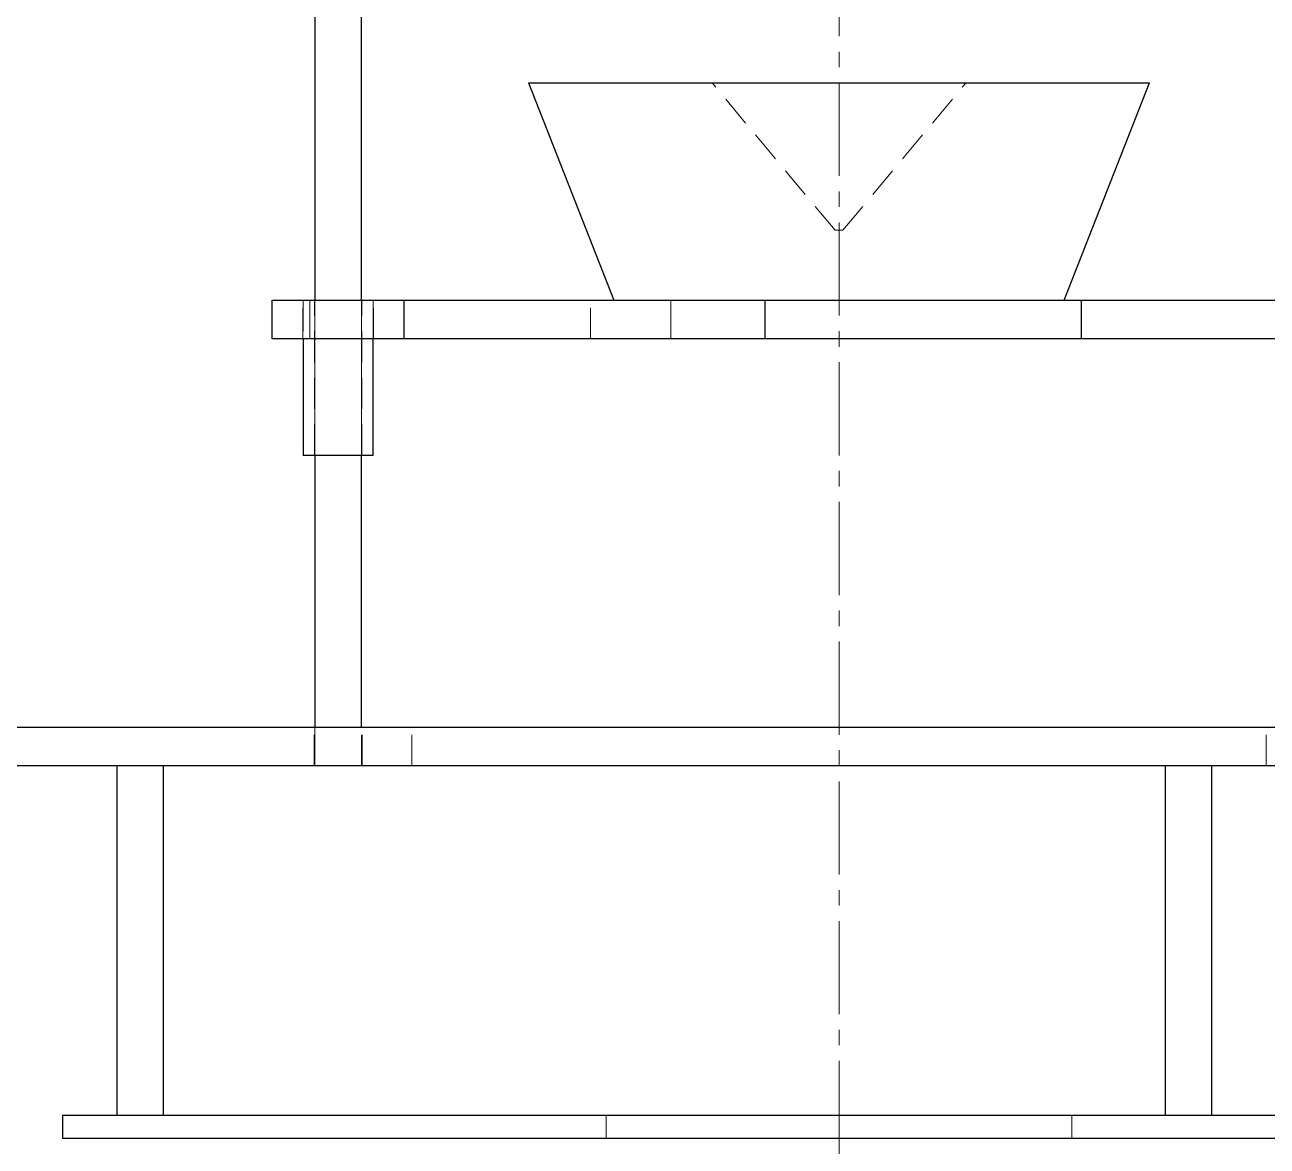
# Model space of a CAD drawing. Header units: millimetres. Extents: x 7 to 631, y -50 to 413.
# Drawn here: x 97.6 to 177.6, y 85.5 to 157.7 of the extents above; entities that cross this region are included whole.
import ezdxf

# ---------------------------------------------------------------- set-up
doc = ezdxf.new("R2010")
doc.units = ezdxf.units.MM
doc.linetypes.add('CENTER_STD', pattern=[9, 6, -1, 1, -1])
doc.linetypes.add('DASHED_STD', pattern=[3, 2, -1])
for name, color, linetype, lineweight in [('CENTER', 7, 'CENTER_STD', 13), ('HIDDEN', 7, 'DASHED_STD', 13), ('VISIBLE', 7, 'Continuous', 30)]:
    doc.layers.add(name, color=color, linetype=linetype, lineweight=lineweight)

msp = doc.modelspace()

# ---------------------------------------------------------------- linework, layer by layer
at = {"layer": 'CENTER'}
for p, q in [((150, -50), (150, 270)), ((74, 110), (226, 110))]:
    msp.add_line(p, q, dxfattribs=at)
at = {"layer": 'HIDDEN'}
for points in [[(116.25, 214), (116.25, 110)], [(119.25, 110), (119.25, 214)], [(170, 154), (169.49856, 154), (168.019375, 154), (165.63663, 154), (162.469795, 154), (158.677675, 154), (154.45042, 154), (150, 154), (145.54958, 154), (141.322325, 154), (137.530205, 154), (134.36337, 154), (131.980625, 154), (130.50144, 154), (130, 154)], [(149.75, 144.5), (141.82344, 154)], [(141.82344, 154), (142.02844, 154), (142.63317, 154), (143.607305, 154), (144.901995, 154), (146.45232, 154), (148.180545, 154), (150, 154), (151.819455, 154), (153.54768, 154), (155.098005, 154), (156.392695, 154), (157.36683, 154), (157.97156, 154), (158.17656, 154)], [(158.17656, 154), (157.97156, 154), (157.36683, 154), (156.392695, 154), (155.098005, 154), (153.54768, 154), (151.819455, 154), (150, 154), (148.180545, 154), (146.45232, 154), (144.901995, 154), (143.607305, 154), (142.63317, 154), (142.02844, 154), (141.82344, 154)], [(150.25, 144.5), (158.176565, 154)], [(149.75, 144.5), (149.75627, 144.5), (149.77476, 144.5), (149.80454, 144.5), (149.84413, 144.5), (149.89153, 144.5), (149.94437, 144.5), (150, 144.5), (150.05563, 144.5), (150.10847, 144.5), (150.15587, 144.5), (150.19546, 144.5), (150.22524, 144.5), (150.24373, 144.5), (150.25, 144.5)], [(150.25, 144.5), (150.24373, 144.5), (150.22524, 144.5), (150.19546, 144.5), (150.15587, 144.5), (150.10847, 144.5), (150.05563, 144.5), (150, 144.5), (149.94437, 144.5), (149.89153, 144.5), (149.84413, 144.5), (149.80454, 144.5), (149.77476, 144.5), (149.75627, 144.5), (149.75, 144.5)], [(115.924365, 140), (115.621715, 140), (115.332845, 140), (115.05962, 140), (114.80382, 140), (114.56709, 140), (114.350965, 140), (114.15685, 140), (113.986, 140), (113.839515, 140), (113.71835, 140), (113.62329, 140), (113.554945, 140), (113.51376, 140), (113.5, 140)], [(122, 140), (121.893445, 140), (121.57912, 140), (121.072785, 140), (120.39983, 140), (119.594005, 140), (118.695715, 140), (117.75, 140), (116.804285, 140), (115.905995, 140), (115.10017, 140), (114.427215, 140), (113.92088, 140), (113.606555, 140), (113.5, 140)], [(113.5, 140), (113.51376, 140), (113.554945, 140), (113.62329, 140), (113.71835, 140), (113.839515, 140), (113.986, 140), (114.15685, 140), (114.350965, 140), (114.56709, 140), (114.80382, 140), (115.05962, 140), (115.332845, 140), (115.621715, 140), (115.924365, 140)], [(113.5, 137.5), (113.5, 140)], [(115.475, 137.5), (115.475, 140)], [(115.475, 140), (115.53204, 140), (115.700295, 140), (115.971335, 140), (116.33156, 140), (116.762915, 140), (117.243765, 140), (117.75, 140), (118.256235, 140), (118.737085, 140), (119.16844, 140), (119.528665, 140), (119.799705, 140), (119.96796, 140), (120.025, 140)], [(120.025, 140), (119.96796, 140), (119.799705, 140), (119.528665, 140), (119.16844, 140), (118.737085, 140), (118.256235, 140), (117.75, 140), (117.243765, 140), (116.762915, 140), (116.33156, 140), (115.971335, 140), (115.700295, 140), (115.53204, 140), (115.475, 140)], [(115.475, 140), (115.53204, 140), (115.700295, 140), (115.971335, 140), (116.33156, 140), (116.762915, 140), (117.243765, 140), (117.75, 140), (118.256235, 140), (118.737085, 140), (119.16844, 140), (119.528665, 140), (119.799705, 140), (119.96796, 140), (120.025, 140)], [(120.025, 140), (119.96796, 140), (119.799705, 140), (119.528665, 140), (119.16844, 140), (118.737085, 140), (118.256235, 140), (117.75, 140), (117.243765, 140), (116.762915, 140), (116.33156, 140), (115.971335, 140), (115.700295, 140), (115.53204, 140), (115.475, 140)], [(115.475, 137.5), (115.475, 140)], [(115.5, 140), (115.55641, 140), (115.72282, 140), (115.99088, 140), (116.34715, 140), (116.77376, 140), (117.24933, 140), (117.75, 140), (118.25067, 140), (118.72624, 140), (119.15285, 140), (119.50912, 140), (119.77718, 140), (119.94359, 140), (120, 140)], [(120, 140), (119.94359, 140), (119.77718, 140), (119.50912, 140), (119.15285, 140), (118.72624, 140), (118.25067, 140), (117.75, 140), (117.24933, 140), (116.77376, 140), (116.34715, 140), (115.99088, 140), (115.72282, 140), (115.55641, 140), (115.5, 140)], [(115.5, 140), (115.5, 130)], [(115.5, 140), (115.55641, 140), (115.72282, 140), (115.99088, 140), (116.34715, 140), (116.77376, 140), (117.24933, 140), (117.75, 140), (118.25067, 140), (118.72624, 140), (119.15285, 140), (119.50912, 140), (119.77718, 140), (119.94359, 140), (120, 140)], [(120, 140), (119.94359, 140), (119.77718, 140), (119.50912, 140), (119.15285, 140), (118.72624, 140), (118.25067, 140), (117.75, 140), (117.24933, 140), (116.77376, 140), (116.34715, 140), (115.99088, 140), (115.72282, 140), (115.55641, 140), (115.5, 140)], [(115.5, 140), (115.5, 137.5)], [(115.924365, 137.5), (115.924365, 140)], [(139.162665, 140), (115.924365, 140)], [(115.924365, 140), (139.162665, 140)], [(115.924365, 140), (115.924365, 137.5)], [(116.225, 130), (116.225, 140)], [(116.225, 140), (116.263235, 140), (116.37602, 140), (116.557705, 140), (116.79918, 140), (117.088325, 140), (117.410655, 140), (117.75, 140), (118.089345, 140), (118.411675, 140), (118.70082, 140), (118.942295, 140), (119.12398, 140), (119.236765, 140), (119.275, 140)], [(119.275, 140), (119.236765, 140), (119.12398, 140), (118.942295, 140), (118.70082, 140), (118.411675, 140), (118.089345, 140), (117.75, 140), (117.410655, 140), (117.088325, 140), (116.79918, 140), (116.557705, 140), (116.37602, 140), (116.263235, 140), (116.225, 140)], [(116.225, 130), (116.225, 140)], [(116.225, 140), (116.263235, 140), (116.37602, 140), (116.557705, 140), (116.79918, 140), (117.088325, 140), (117.410655, 140), (117.75, 140), (118.089345, 140), (118.411675, 140), (118.70082, 140), (118.942295, 140), (119.12398, 140), (119.236765, 140), (119.275, 140)], [(119.275, 140), (119.236765, 140), (119.12398, 140), (118.942295, 140), (118.70082, 140), (118.411675, 140), (118.089345, 140), (117.75, 140), (117.410655, 140), (117.088325, 140), (116.79918, 140), (116.557705, 140), (116.37602, 140), (116.263235, 140), (116.225, 140)], [(116.25, 140), (116.25, 130)], [(119.25, 130), (119.25, 140)], [(119.275, 130), (119.275, 140)], [(119.275, 130), (119.275, 140)], [(120, 130), (120, 140)], [(120, 137.5), (120, 140)], [(120.025, 137.5), (120.025, 140)], [(120.025, 137.5), (120.025, 140)], [(121.986545, 140), (121.986545, 137.5)], [(122, 140), (121.99993, 140), (121.999725, 140), (121.99938, 140), (121.9989, 140), (121.998285, 140), (121.99753, 140), (121.996635, 140), (121.995605, 140), (121.99444, 140), (121.993135, 140), (121.99169, 140), (121.990115, 140), (121.9884, 140), (121.986545, 140)], [(121.986545, 140), (122, 140)], [(145.22484, 140), (121.986545, 140)], [(121.986545, 140), (121.9884, 140), (121.990115, 140), (121.99169, 140), (121.993135, 140), (121.99444, 140), (121.995605, 140), (121.996635, 140), (121.99753, 140), (121.998285, 140), (121.9989, 140), (121.99938, 140), (121.999725, 140), (121.99993, 140), (122, 140)], [(121.986545, 137.5), (121.986545, 140)], [(122, 137.5), (122, 140)], [(139.162665, 140), (138.48692, 140), (137.8513, 140), (137.25803, 140), (136.709175, 140), (136.206645, 140), (135.75219, 140), (135.3474, 140), (134.99368, 140), (134.69227, 140), (134.444215, 140), (134.25038, 140), (134.11144, 140), (134.027885, 140), (134, 140)], [(134, 140), (134.027885, 140), (134.11144, 140), (134.25038, 140), (134.444215, 140), (134.69227, 140), (134.99368, 140), (135.3474, 140), (135.75219, 140), (136.206645, 140), (136.709175, 140), (137.25803, 140), (137.8513, 140), (138.48692, 140), (139.162665, 140)], [(134, 137.5), (134, 140)], [(135.5, 140), (135.863545, 140), (136.93595, 140), (138.663445, 140), (140.9594, 140), (143.708685, 140), (146.773445, 140), (150, 140), (153.226555, 140), (156.291315, 140), (159.0406, 140), (161.336555, 140), (163.06405, 140), (164.136455, 140), (164.5, 140)], [(164.5, 140), (164.136455, 140), (163.06405, 140), (161.336555, 140), (159.0406, 140), (156.291315, 140), (153.226555, 140), (150, 140), (146.773445, 140), (143.708685, 140), (140.9594, 140), (138.663445, 140), (136.93595, 140), (135.863545, 140), (135.5, 140)], [(139.162665, 137.5), (139.162665, 140)], [(139.162665, 140), (139.162665, 137.5)], [(165.612495, 140), (165.09138, 140), (164.36004, 140), (163.42866, 140), (162.31022, 140), (161.02029, 140), (159.57685, 140), (158, 140), (156.31171, 140), (154.535495, 140), (152.6961, 140), (150.81915, 140), (148.930785, 140), (147.05732, 140), (145.22484, 140)], [(145.22484, 137.5), (145.22484, 140)], [(212.089085, 140), (165.612495, 140)], [(165.612495, 140), (165.612495, 137.5)], [(113.5, 137.5), (113.51376, 137.5), (113.554945, 137.5), (113.62329, 137.5), (113.71835, 137.5), (113.839515, 137.5), (113.986, 137.5), (114.15685, 137.5), (114.350965, 137.5), (114.56709, 137.5), (114.80382, 137.5), (115.05962, 137.5), (115.332845, 137.5), (115.621715, 137.5), (115.924365, 137.5)], [(115.924365, 137.5), (115.621715, 137.5), (115.332845, 137.5), (115.05962, 137.5), (114.80382, 137.5), (114.56709, 137.5), (114.350965, 137.5), (114.15685, 137.5), (113.986, 137.5), (113.839515, 137.5), (113.71835, 137.5), (113.62329, 137.5), (113.554945, 137.5), (113.51376, 137.5), (113.5, 137.5)], [(113.5, 137.5), (113.606555, 137.5), (113.92088, 137.5), (114.427215, 137.5), (115.10017, 137.5), (115.905995, 137.5), (116.804285, 137.5), (117.75, 137.5), (118.695715, 137.5), (119.594005, 137.5), (120.39983, 137.5), (121.072785, 137.5), (121.57912, 137.5), (121.893445, 137.5), (122, 137.5)], [(115.475, 137.5), (115.53204, 137.5), (115.700295, 137.5), (115.971335, 137.5), (116.33156, 137.5), (116.762915, 137.5), (117.243765, 137.5), (117.75, 137.5), (118.256235, 137.5), (118.737085, 137.5), (119.16844, 137.5), (119.528665, 137.5), (119.799705, 137.5), (119.96796, 137.5), (120.025, 137.5)], [(120.025, 137.5), (119.96796, 137.5), (119.799705, 137.5), (119.528665, 137.5), (119.16844, 137.5), (118.737085, 137.5), (118.256235, 137.5), (117.75, 137.5), (117.243765, 137.5), (116.762915, 137.5), (116.33156, 137.5), (115.971335, 137.5), (115.700295, 137.5), (115.53204, 137.5), (115.475, 137.5)], [(115.475, 137.5), (115.53204, 137.5), (115.700295, 137.5), (115.971335, 137.5), (116.33156, 137.5), (116.762915, 137.5), (117.243765, 137.5), (117.75, 137.5), (118.256235, 137.5), (118.737085, 137.5), (119.16844, 137.5), (119.528665, 137.5), (119.799705, 137.5), (119.96796, 137.5), (120.025, 137.5)], [(120.025, 137.5), (119.96796, 137.5), (119.799705, 137.5), (119.528665, 137.5), (119.16844, 137.5), (118.737085, 137.5), (118.256235, 137.5), (117.75, 137.5), (117.243765, 137.5), (116.762915, 137.5), (116.33156, 137.5), (115.971335, 137.5), (115.700295, 137.5), (115.53204, 137.5), (115.475, 137.5)], [(115.924365, 137.5), (139.162665, 137.5)], [(139.162665, 137.5), (115.924365, 137.5)], [(121.986545, 137.5), (121.9884, 137.5), (121.990115, 137.5), (121.99169, 137.5), (121.993135, 137.5), (121.99444, 137.5), (121.995605, 137.5), (121.996635, 137.5), (121.99753, 137.5), (121.998285, 137.5), (121.9989, 137.5), (121.99938, 137.5), (121.999725, 137.5), (121.99993, 137.5), (122, 137.5)], [(122, 137.5), (121.986545, 137.5)], [(122, 137.5), (121.99993, 137.5), (121.999725, 137.5), (121.99938, 137.5), (121.9989, 137.5), (121.998285, 137.5), (121.99753, 137.5), (121.996635, 137.5), (121.995605, 137.5), (121.99444, 137.5), (121.993135, 137.5), (121.99169, 137.5), (121.990115, 137.5), (121.9884, 137.5), (121.986545, 137.5)], [(121.986545, 137.5), (145.22484, 137.5)], [(139.162665, 137.5), (138.48692, 137.5), (137.8513, 137.5), (137.25803, 137.5), (136.709175, 137.5), (136.206645, 137.5), (135.75219, 137.5), (135.3474, 137.5), (134.99368, 137.5), (134.69227, 137.5), (134.444215, 137.5), (134.25038, 137.5), (134.11144, 137.5), (134.027885, 137.5), (134, 137.5)], [(134, 137.5), (134.027885, 137.5), (134.11144, 137.5), (134.25038, 137.5), (134.444215, 137.5), (134.69227, 137.5), (134.99368, 137.5), (135.3474, 137.5), (135.75219, 137.5), (136.206645, 137.5), (136.709175, 137.5), (137.25803, 137.5), (137.8513, 137.5), (138.48692, 137.5), (139.162665, 137.5)], [(145.22484, 137.5), (147.05732, 137.5), (148.930785, 137.5), (150.81915, 137.5), (152.6961, 137.5), (154.535495, 137.5), (156.31171, 137.5), (158, 137.5), (159.57685, 137.5), (161.02029, 137.5), (162.31022, 137.5), (163.42866, 137.5), (164.36004, 137.5), (165.09138, 137.5), (165.612495, 137.5)], [(165.612495, 137.5), (212.089085, 137.5)], [(115.5, 130), (115.55641, 130), (115.72282, 130), (115.99088, 130), (116.34715, 130), (116.77376, 130), (117.24933, 130), (117.75, 130), (118.25067, 130), (118.72624, 130), (119.15285, 130), (119.50912, 130), (119.77718, 130), (119.94359, 130), (120, 130)], [(120, 130), (119.94359, 130), (119.77718, 130), (119.50912, 130), (119.15285, 130), (118.72624, 130), (118.25067, 130), (117.75, 130), (117.24933, 130), (116.77376, 130), (116.34715, 130), (115.99088, 130), (115.72282, 130), (115.55641, 130), (115.5, 130)], [(115.5, 130), (115.55641, 130), (115.72282, 130), (115.99088, 130), (116.34715, 130), (116.77376, 130), (117.24933, 130), (117.75, 130), (118.25067, 130), (118.72624, 130), (119.15285, 130), (119.50912, 130), (119.77718, 130), (119.94359, 130), (120, 130)], [(116.225, 130), (116.263235, 130), (116.37602, 130), (116.557705, 130), (116.79918, 130), (117.088325, 130), (117.410655, 130), (117.75, 130), (118.089345, 130), (118.411675, 130), (118.70082, 130), (118.942295, 130), (119.12398, 130), (119.236765, 130), (119.275, 130)], [(119.275, 130), (119.236765, 130), (119.12398, 130), (118.942295, 130), (118.70082, 130), (118.411675, 130), (118.089345, 130), (117.75, 130), (117.410655, 130), (117.088325, 130), (116.79918, 130), (116.557705, 130), (116.37602, 130), (116.263235, 130), (116.225, 130)], [(116.225, 130), (116.263235, 130), (116.37602, 130), (116.557705, 130), (116.79918, 130), (117.088325, 130), (117.410655, 130), (117.75, 130), (118.089345, 130), (118.411675, 130), (118.70082, 130), (118.942295, 130), (119.12398, 130), (119.236765, 130), (119.275, 130)], [(119.275, 130), (119.236765, 130), (119.12398, 130), (118.942295, 130), (118.70082, 130), (118.411675, 130), (118.089345, 130), (117.75, 130), (117.410655, 130), (117.088325, 130), (116.79918, 130), (116.557705, 130), (116.37602, 130), (116.263235, 130), (116.225, 130)], [(217.5, 112.5), (215.807635, 112.5), (210.8154, 112.5), (202.773625, 112.5), (192.08556, 112.5), (179.28715, 112.5), (165.020165, 112.5), (150, 112.5), (134.979835, 112.5), (120.71285, 112.5), (107.91444, 112.5), (97.226375, 112.5), (89.1846, 112.5), (84.192365, 112.5), (82.5, 112.5)], [(116.2, 110), (116.2, 112.5)], [(116.2, 112.5), (116.23886, 112.5), (116.3535, 112.5), (116.53816, 112.5), (116.78359, 112.5), (117.07748, 112.5), (117.405095, 112.5), (117.75, 112.5), (118.094905, 112.5), (118.42252, 112.5), (118.71641, 112.5), (118.96184, 112.5), (119.1465, 112.5), (119.26114, 112.5), (119.3, 112.5)], [(119.3, 112.5), (119.26114, 112.5), (119.1465, 112.5), (118.96184, 112.5), (118.71641, 112.5), (118.42252, 112.5), (118.094905, 112.5), (117.75, 112.5), (117.405095, 112.5), (117.07748, 112.5), (116.78359, 112.5), (116.53816, 112.5), (116.3535, 112.5), (116.23886, 112.5), (116.2, 112.5)], [(116.2, 110), (116.2, 112.5)], [(116.2, 112.5), (116.23886, 112.5), (116.3535, 112.5), (116.53816, 112.5), (116.78359, 112.5), (117.07748, 112.5), (117.405095, 112.5), (117.75, 112.5), (118.094905, 112.5), (118.42252, 112.5), (118.71641, 112.5), (118.96184, 112.5), (119.1465, 112.5), (119.26114, 112.5), (119.3, 112.5)], [(119.3, 112.5), (119.26114, 112.5), (119.1465, 112.5), (118.96184, 112.5), (118.71641, 112.5), (118.42252, 112.5), (118.094905, 112.5), (117.75, 112.5), (117.405095, 112.5), (117.07748, 112.5), (116.78359, 112.5), (116.53816, 112.5), (116.3535, 112.5), (116.23886, 112.5), (116.2, 112.5)], [(116.25, 112.5), (116.25, 110)], [(119.25, 110), (119.25, 112.5)], [(119.3, 110), (119.3, 112.5)], [(119.3, 110), (119.3, 112.5)], [(122.5, 110), (122.5, 112.5)], [(122.5, 112.5), (123.18948, 112.5), (125.223355, 112.5), (128.499635, 112.5), (132.85403, 112.5), (138.068195, 112.5), (143.880675, 112.5), (150, 112.5), (156.119325, 112.5), (161.931805, 112.5), (167.14597, 112.5), (171.500365, 112.5), (174.776645, 112.5), (176.81052, 112.5), (177.5, 112.5)], [(177.5, 112.5), (176.81052, 112.5), (174.776645, 112.5), (171.500365, 112.5), (167.14597, 112.5), (161.931805, 112.5), (156.119325, 112.5), (150, 112.5), (143.880675, 112.5), (138.068195, 112.5), (132.85403, 112.5), (128.499635, 112.5), (125.223355, 112.5), (123.18948, 112.5), (122.5, 112.5)], [(177.5, 110), (177.5, 112.5)], [(82.5, 110), (84.192365, 110), (89.1846, 110), (97.226375, 110), (107.91444, 110), (120.71285, 110), (134.979835, 110), (150, 110), (165.020165, 110), (179.28715, 110), (192.08556, 110), (202.773625, 110), (210.8154, 110), (215.807635, 110), (217.5, 110)], [(103.5, 110), (103.53761, 110), (103.648545, 110), (103.827255, 110), (104.064765, 110), (104.349175, 110), (104.66622, 110), (105, 110), (105.33378, 110), (105.650825, 110), (105.935235, 110), (106.172745, 110), (106.351455, 110), (106.46239, 110), (106.5, 110)], [(106.5, 110), (106.46239, 110), (106.351455, 110), (106.172745, 110), (105.935235, 110), (105.650825, 110), (105.33378, 110), (105, 110), (104.66622, 110), (104.349175, 110), (104.064765, 110), (103.827255, 110), (103.648545, 110), (103.53761, 110), (103.5, 110)], [(116.2, 110), (116.23886, 110), (116.3535, 110), (116.53816, 110), (116.78359, 110), (117.07748, 110), (117.405095, 110), (117.75, 110), (118.094905, 110), (118.42252, 110), (118.71641, 110), (118.96184, 110), (119.1465, 110), (119.26114, 110), (119.3, 110)], [(119.3, 110), (119.26114, 110), (119.1465, 110), (118.96184, 110), (118.71641, 110), (118.42252, 110), (118.094905, 110), (117.75, 110), (117.405095, 110), (117.07748, 110), (116.78359, 110), (116.53816, 110), (116.3535, 110), (116.23886, 110), (116.2, 110)], [(116.2, 110), (116.23886, 110), (116.3535, 110), (116.53816, 110), (116.78359, 110), (117.07748, 110), (117.405095, 110), (117.75, 110), (118.094905, 110), (118.42252, 110), (118.71641, 110), (118.96184, 110), (119.1465, 110), (119.26114, 110), (119.3, 110)], [(119.3, 110), (119.26114, 110), (119.1465, 110), (118.96184, 110), (118.71641, 110), (118.42252, 110), (118.094905, 110), (117.75, 110), (117.405095, 110), (117.07748, 110), (116.78359, 110), (116.53816, 110), (116.3535, 110), (116.23886, 110), (116.2, 110)], [(116.25, 110), (116.28761, 110), (116.398545, 110), (116.577255, 110), (116.814765, 110), (117.099175, 110), (117.41622, 110), (117.75, 110), (118.08378, 110), (118.400825, 110), (118.685235, 110), (118.922745, 110), (119.101455, 110), (119.21239, 110), (119.25, 110)], [(119.25, 110), (119.21239, 110), (119.101455, 110), (118.922745, 110), (118.685235, 110), (118.400825, 110), (118.08378, 110), (117.75, 110), (117.41622, 110), (117.099175, 110), (116.814765, 110), (116.577255, 110), (116.398545, 110), (116.28761, 110), (116.25, 110)], [(116.25, 110), (116.28761, 110), (116.398545, 110), (116.577255, 110), (116.814765, 110), (117.099175, 110), (117.41622, 110), (117.75, 110), (118.08378, 110), (118.400825, 110), (118.685235, 110), (118.922745, 110), (119.101455, 110), (119.21239, 110), (119.25, 110)], [(119.25, 110), (119.21239, 110), (119.101455, 110), (118.922745, 110), (118.685235, 110), (118.400825, 110), (118.08378, 110), (117.75, 110), (117.41622, 110), (117.099175, 110), (116.814765, 110), (116.577255, 110), (116.398545, 110), (116.28761, 110), (116.25, 110)], [(122.5, 110), (123.18948, 110), (125.223355, 110), (128.499635, 110), (132.85403, 110), (138.068195, 110), (143.880675, 110), (150, 110), (156.119325, 110), (161.931805, 110), (167.14597, 110), (171.500365, 110), (174.776645, 110), (176.81052, 110), (177.5, 110)], [(177.5, 110), (176.81052, 110), (174.776645, 110), (171.500365, 110), (167.14597, 110), (161.931805, 110), (156.119325, 110), (150, 110), (143.880675, 110), (138.068195, 110), (132.85403, 110), (128.499635, 110), (125.223355, 110), (123.18948, 110), (122.5, 110)], [(171, 110), (171.03761, 110), (171.148545, 110), (171.327255, 110), (171.564765, 110), (171.849175, 110), (172.16622, 110), (172.5, 110), (172.83378, 110), (173.150825, 110), (173.435235, 110), (173.672745, 110), (173.851455, 110), (173.96239, 110), (174, 110)], [(174, 110), (173.96239, 110), (173.851455, 110), (173.672745, 110), (173.435235, 110), (173.150825, 110), (172.83378, 110), (172.5, 110), (172.16622, 110), (171.849175, 110), (171.564765, 110), (171.327255, 110), (171.148545, 110), (171.03761, 110), (171, 110)], [(171, 110), (171, 87.5)], [(171, 110), (171.03761, 110), (171.148545, 110), (171.327255, 110), (171.564765, 110), (171.849175, 110), (172.16622, 110), (172.5, 110), (172.83378, 110), (173.150825, 110), (173.435235, 110), (173.672745, 110), (173.851455, 110), (173.96239, 110), (174, 110)], [(174, 110), (173.96239, 110), (173.851455, 110), (173.672745, 110), (173.435235, 110), (173.150825, 110), (172.83378, 110), (172.5, 110), (172.16622, 110), (171.849175, 110), (171.564765, 110), (171.327255, 110), (171.148545, 110), (171.03761, 110), (171, 110)], [(174, 87.5), (174, 110)], [(200, 87.5), (198.746395, 87.5), (195.048445, 87.5), (189.091575, 87.5), (181.17449, 87.5), (171.694185, 87.5), (161.126045, 87.5), (150, 87.5), (138.873955, 87.5), (128.305815, 87.5), (118.82551, 87.5), (110.908425, 87.5), (104.951555, 87.5), (101.253605, 87.5), (100, 87.5)], [(103.5, 87.5), (103.53761, 87.5), (103.648545, 87.5), (103.827255, 87.5), (104.064765, 87.5), (104.349175, 87.5), (104.66622, 87.5), (105, 87.5), (105.33378, 87.5), (105.650825, 87.5), (105.935235, 87.5), (106.172745, 87.5), (106.351455, 87.5), (106.46239, 87.5), (106.5, 87.5)], [(106.5, 87.5), (106.46239, 87.5), (106.351455, 87.5), (106.172745, 87.5), (105.935235, 87.5), (105.650825, 87.5), (105.33378, 87.5), (105, 87.5), (104.66622, 87.5), (104.349175, 87.5), (104.064765, 87.5), (103.827255, 87.5), (103.648545, 87.5), (103.53761, 87.5), (103.5, 87.5)], [(135, 86), (135, 87.5)], [(135, 87.5), (135.37608, 87.5), (136.485465, 87.5), (138.27253, 87.5), (140.647655, 87.5), (143.491745, 87.5), (146.662185, 87.5), (150, 87.5), (153.337815, 87.5), (156.508255, 87.5), (159.352345, 87.5), (161.72747, 87.5), (163.514535, 87.5), (164.62392, 87.5), (165, 87.5)], [(165, 87.5), (164.62392, 87.5), (163.514535, 87.5), (161.72747, 87.5), (159.352345, 87.5), (156.508255, 87.5), (153.337815, 87.5), (150, 87.5), (146.662185, 87.5), (143.491745, 87.5), (140.647655, 87.5), (138.27253, 87.5), (136.485465, 87.5), (135.37608, 87.5), (135, 87.5)], [(165, 86), (165, 87.5)], [(171, 87.5), (171.03761, 87.5), (171.148545, 87.5), (171.327255, 87.5), (171.564765, 87.5), (171.849175, 87.5), (172.16622, 87.5), (172.5, 87.5), (172.83378, 87.5), (173.150825, 87.5), (173.435235, 87.5), (173.672745, 87.5), (173.851455, 87.5), (173.96239, 87.5), (174, 87.5)], [(174, 87.5), (173.96239, 87.5), (173.851455, 87.5), (173.672745, 87.5), (173.435235, 87.5), (173.150825, 87.5), (172.83378, 87.5), (172.5, 87.5), (172.16622, 87.5), (171.849175, 87.5), (171.564765, 87.5), (171.327255, 87.5), (171.148545, 87.5), (171.03761, 87.5), (171, 87.5)], [(171, 87.5), (171.03761, 87.5), (171.148545, 87.5), (171.327255, 87.5), (171.564765, 87.5), (171.849175, 87.5), (172.16622, 87.5), (172.5, 87.5), (172.83378, 87.5), (173.150825, 87.5), (173.435235, 87.5), (173.672745, 87.5), (173.851455, 87.5), (173.96239, 87.5), (174, 87.5)], [(174, 87.5), (173.96239, 87.5), (173.851455, 87.5), (173.672745, 87.5), (173.435235, 87.5), (173.150825, 87.5), (172.83378, 87.5), (172.5, 87.5), (172.16622, 87.5), (171.849175, 87.5), (171.564765, 87.5), (171.327255, 87.5), (171.148545, 87.5), (171.03761, 87.5), (171, 87.5)], [(100, 86), (101.253605, 86), (104.951555, 86), (110.908425, 86), (118.82551, 86), (128.305815, 86), (138.873955, 86), (150, 86), (161.126045, 86), (171.694185, 86), (181.17449, 86), (189.091575, 86), (195.048445, 86), (198.746395, 86), (200, 86)], [(135, 86), (135.37608, 86), (136.485465, 86), (138.27253, 86), (140.647655, 86), (143.491745, 86), (146.662185, 86), (150, 86), (153.337815, 86), (156.508255, 86), (159.352345, 86), (161.72747, 86), (163.514535, 86), (164.62392, 86), (165, 86)], [(165, 86), (164.62392, 86), (163.514535, 86), (161.72747, 86), (159.352345, 86), (156.508255, 86), (153.337815, 86), (150, 86), (146.662185, 86), (143.491745, 86), (140.647655, 86), (138.27253, 86), (136.485465, 86), (135.37608, 86), (135, 86)]]:
    msp.add_lwpolyline(points, dxfattribs=at)
at = {"layer": 'VISIBLE'}
for points in [[(116.25, 212.5), (116.25, 140)], [(119.25, 140), (119.25, 212.5)], [(130, 154), (130.50144, 154), (131.980625, 154), (134.36337, 154), (137.530205, 154), (141.322325, 154), (145.54958, 154), (150, 154), (154.45042, 154), (158.677675, 154), (162.469795, 154), (165.63663, 154), (168.019375, 154), (169.49856, 154), (170, 154)], [(130, 154), (135.5, 140)], [(164.5, 140), (170, 154)], [(113.5, 140), (113.606555, 140), (113.92088, 140), (114.427215, 140), (115.10017, 140), (115.905995, 140), (116.804285, 140), (117.75, 140), (118.695715, 140), (119.594005, 140), (120.39983, 140), (121.072785, 140), (121.57912, 140), (121.893445, 140), (122, 140)], [(113.5, 137.5), (113.5, 140)], [(122, 140), (145.22484, 140)], [(122, 137.5), (122, 140)], [(145.22484, 140), (147.05732, 140), (148.930785, 140), (150.81915, 140), (152.6961, 140), (154.535495, 140), (156.31171, 140), (158, 140), (159.57685, 140), (161.02029, 140), (162.31022, 140), (163.42866, 140), (164.36004, 140), (165.09138, 140), (165.612495, 140)], [(145.22484, 140), (145.22484, 137.5)], [(165.612495, 140), (212.089085, 140)], [(165.612495, 137.5), (165.612495, 140)], [(122, 137.5), (121.893445, 137.5), (121.57912, 137.5), (121.072785, 137.5), (120.39983, 137.5), (119.594005, 137.5), (118.695715, 137.5), (117.75, 137.5), (116.804285, 137.5), (115.905995, 137.5), (115.10017, 137.5), (114.427215, 137.5), (113.92088, 137.5), (113.606555, 137.5), (113.5, 137.5)], [(115.5, 137.5), (115.5, 130)], [(120, 130), (120, 137.5)], [(145.22484, 137.5), (122, 137.5)], [(165.612495, 137.5), (165.09138, 137.5), (164.36004, 137.5), (163.42866, 137.5), (162.31022, 137.5), (161.02029, 137.5), (159.57685, 137.5), (158, 137.5), (156.31171, 137.5), (154.535495, 137.5), (152.6961, 137.5), (150.81915, 137.5), (148.930785, 137.5), (147.05732, 137.5), (145.22484, 137.5)], [(212.089085, 137.5), (165.612495, 137.5)], [(120, 130), (119.94359, 130), (119.77718, 130), (119.50912, 130), (119.15285, 130), (118.72624, 130), (118.25067, 130), (117.75, 130), (117.24933, 130), (116.77376, 130), (116.34715, 130), (115.99088, 130), (115.72282, 130), (115.55641, 130), (115.5, 130)], [(116.25, 130), (116.25, 112.5)], [(119.25, 112.5), (119.25, 130)], [(82.5, 112.5), (84.192365, 112.5), (89.1846, 112.5), (97.226375, 112.5), (107.91444, 112.5), (120.71285, 112.5), (134.979835, 112.5), (150, 112.5), (165.020165, 112.5), (179.28715, 112.5), (192.08556, 112.5), (202.773625, 112.5), (210.8154, 112.5), (215.807635, 112.5), (217.5, 112.5)], [(217.5, 110), (215.807635, 110), (210.8154, 110), (202.773625, 110), (192.08556, 110), (179.28715, 110), (165.020165, 110), (150, 110), (134.979835, 110), (120.71285, 110), (107.91444, 110), (97.226375, 110), (89.1846, 110), (84.192365, 110), (82.5, 110)], [(103.5, 110), (103.5, 87.5)], [(106.5, 87.5), (106.5, 110)], [(171, 110), (171, 87.5)], [(174, 87.5), (174, 110)], [(100, 87.5), (101.253605, 87.5), (104.951555, 87.5), (110.908425, 87.5), (118.82551, 87.5), (128.305815, 87.5), (138.873955, 87.5), (150, 87.5), (161.126045, 87.5), (171.694185, 87.5), (181.17449, 87.5), (189.091575, 87.5), (195.048445, 87.5), (198.746395, 87.5), (200, 87.5)], [(100, 87.5), (100, 86)], [(200, 86), (198.746395, 86), (195.048445, 86), (189.091575, 86), (181.17449, 86), (171.694185, 86), (161.126045, 86), (150, 86), (138.873955, 86), (128.305815, 86), (118.82551, 86), (110.908425, 86), (104.951555, 86), (101.253605, 86), (100, 86)]]:
    msp.add_lwpolyline(points, dxfattribs=at)

doc.saveas('drawing.dxf')
